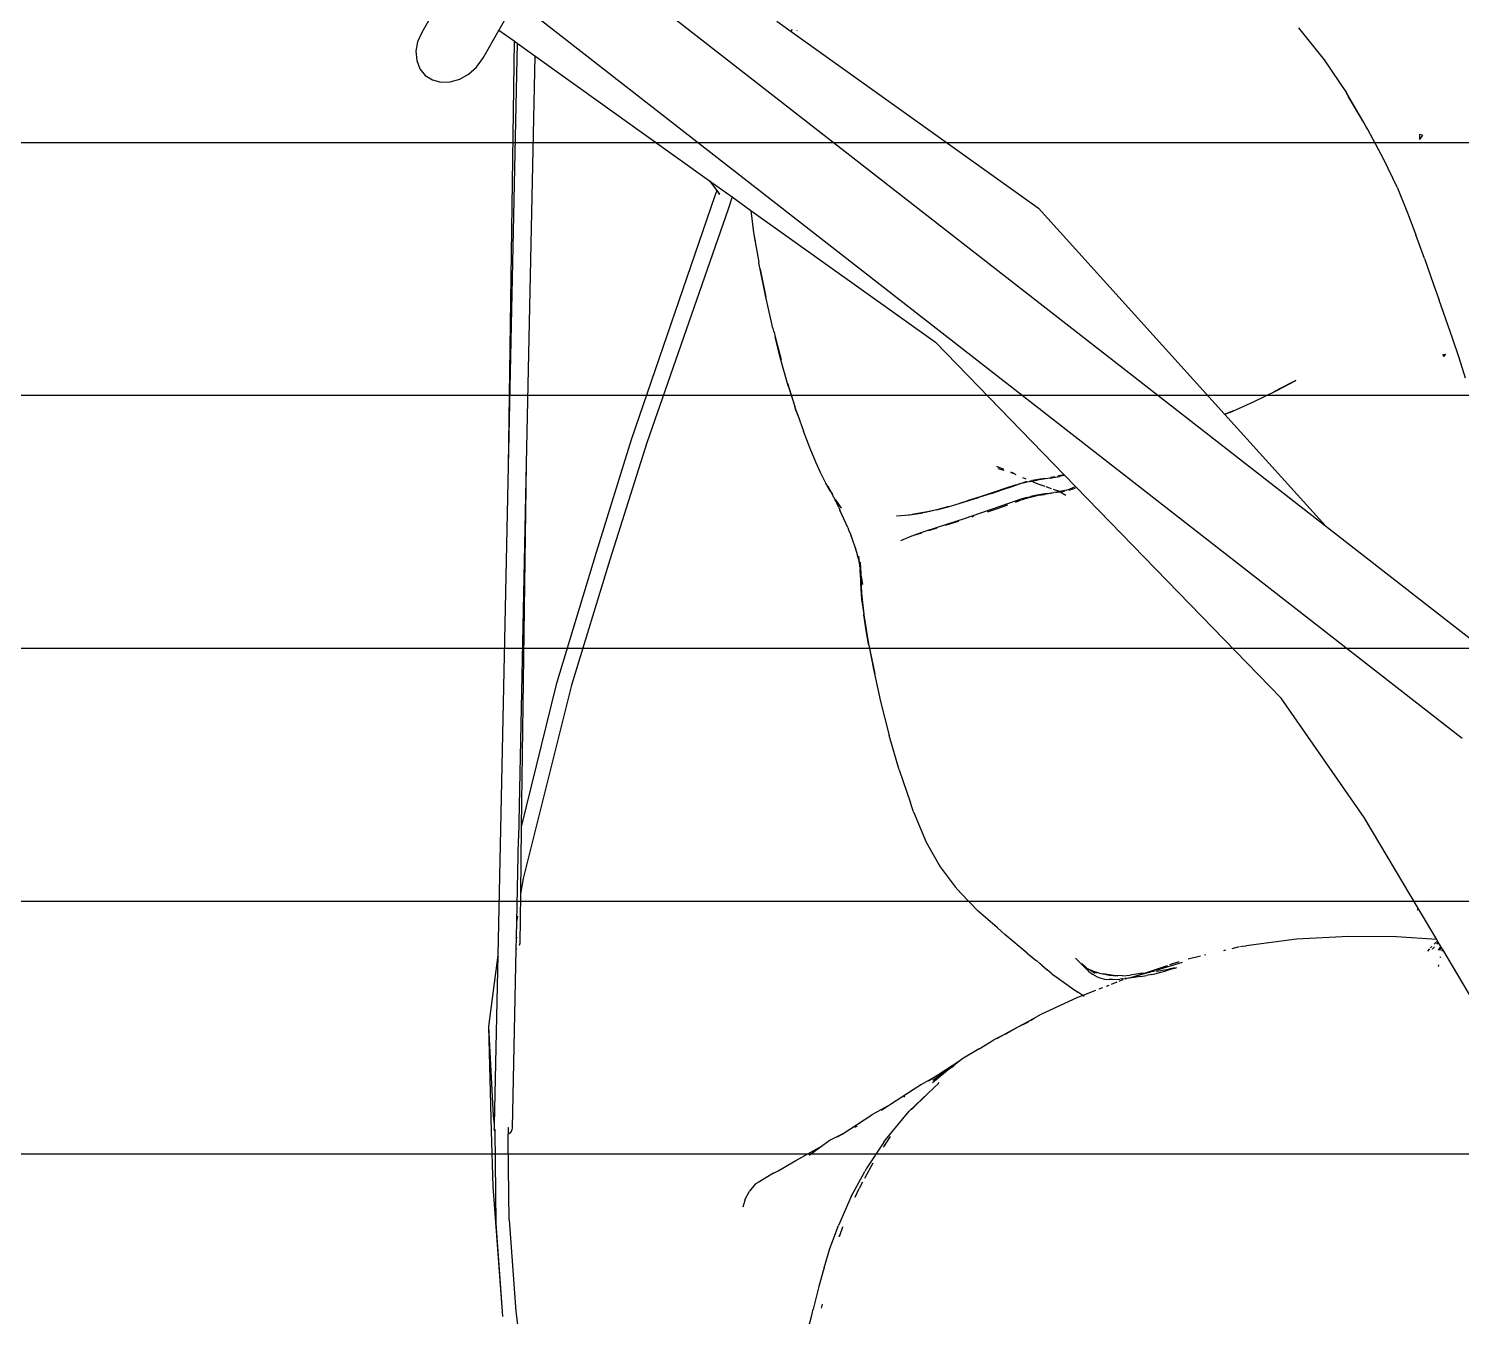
# Model space of a CAD drawing. Header units: millimetres. Extents: x -12551121 to 353735, y 112272 to 285506.
# Drawn here: x 95180 to 95711, y 175440 to 175917 of the extents above; entities that cross this region are included whole.
import ezdxf

# ---------------------------------------------------------------- set-up
doc = ezdxf.new("R2010")
doc.units = ezdxf.units.MM
doc.header["$MEASUREMENT"] = 0
doc.layers.add('+AT9-HATCH', color=8, linetype='Continuous')
doc.layers.add('+AT9_Hardscape', color=1, linetype='Continuous')

# ---------------------------------------------------------------- blocks, each defined once
blk = doc.blocks.new('hammock')
at = {"layer": '+AT9_Hardscape', "color": 1}
for p, q in [((-1278.44, -1069.88), (-993.91, -1291.83)), ((-1320.24, -1093.7), (-1328.9, -1108.81)), ((-1293.97, -1096.98), (-1300.28, -1107.99)), ((-1293.97, -1096.98), (-943.29, -1370.52)), ((-1328.9, -1108.81), (-1330.4, -1112.28)), ((-1300.28, -1107.99), (-1306.34, -1118.57)), ((-1300.28, -1107.99), (-1294.65, -1112.01)), ((-1197.32, -1104.63), (-1191.97, -1108.46)), ((-1191.72, -1107.79), (-1191.97, -1108.46)), ((-1191.97, -1108.46), (-1100.31, -1174.03)), ((-1189.76, -1108.18), (-1189.84, -1108.3)), ((-1003.93, -1107.08), (-994.37, -1118.96)), ((-1330.4, -1112.28), (-1331.04, -1115.84)), ((-1294.65, -1112.01), (-1296.82, -1269.65)), ((-1293.48, -1112.85), (-1296.82, -1269.65)), ((-1294.65, -1112.01), (-1293.48, -1112.85)), ((-1293.48, -1112.85), (-1286.92, -1117.54)), ((-1331.04, -1115.84), (-1330.76, -1119.26)), ((-1330.76, -1119.26), (-1329.59, -1122.3)), ((-1308.61, -1121.7), (-1306.34, -1118.57)), ((-1306.34, -1118.57), (-1306.18, -1118.2)), ((-1286.92, -1117.54), (-1290.14, -1268.63)), ((-1286.92, -1117.54), (-1222.21, -1163.84)), ((-994.37, -1118.96), (-986.09, -1131.29)), ((-1329.59, -1122.3), (-1327.6, -1124.75)), ((-1327.6, -1124.75), (-1324.92, -1126.44)), ((-1314.81, -1126.16), (-1311.5, -1124.29)), ((-1311.5, -1124.29), (-1308.61, -1121.7)), ((-1324.92, -1126.44), (-1321.76, -1127.27)), ((-1321.76, -1127.27), (-1318.31, -1127.17)), ((-1318.31, -1127.17), (-1314.81, -1126.16)), ((-979.75, -1142.29), (-986.09, -1131.29)), ((-979.75, -1142.29), (-985.44, -1132.67)), ((-978.99, -1143.6), (-979.75, -1142.29)), ((-978.27, -1144.78), (-978.99, -1143.6)), ((-972.31, -1155.95), (-978.27, -1144.78)), ((-959.12, -1146.72), (-959.08, -1148.48)), ((-957.94, -1146.94), (-959.12, -1146.72)), ((-957.94, -1146.94), (-959.08, -1148.48)), ((-967.42, -1166.24), (-972.31, -1155.95)), ((-1222.21, -1163.84), (-1219.55, -1167.48)), ((-1222.21, -1163.84), (-1213.83, -1169.83)), ((-1219.55, -1167.48), (-1220.21, -1169.47)), ((-1219.5, -1167.34), (-1219.55, -1167.48)), ((-1219.55, -1167.48), (-1218.57, -1168.81)), ((-967.42, -1166.24), (-963.49, -1175.75)), ((-1220.21, -1169.47), (-1251.22, -1259.87)), ((-1218.57, -1168.81), (-1218.86, -1168.29)), ((-1218.49, -1168.89), (-1218.57, -1168.81)), ((-1213.83, -1169.83), (-1215.37, -1174.42)), ((-1213.83, -1169.83), (-1206.87, -1174.82)), ((-1215.37, -1174.42), (-1245.45, -1260.98)), ((-1206.87, -1174.82), (-1205.87, -1183)), ((-1206.87, -1174.82), (-1138.52, -1223.72)), ((-1031.32, -1250.41), (-1100.31, -1174.03)), ((-963.49, -1175.75), (-960.44, -1183.94)), ((-1205.28, -1186.01), (-1205.91, -1182.15)), ((-1205.87, -1183), (-1203.98, -1193.97)), ((-957.25, -1192.63), (-960.44, -1183.94)), ((-1205.28, -1186.01), (-1205.27, -1186.09)), ((-1203.95, -1194.17), (-1203.98, -1193.97)), ((-1203.94, -1194.24), (-1203.95, -1194.17)), ((-1203.83, -1194.89), (-1203.94, -1194.24)), ((-957.25, -1192.63), (-953.99, -1201.98)), ((-1203.83, -1194.89), (-1203.8, -1194.93)), ((-1203.46, -1196.64), (-1203.8, -1194.93)), ((-1201.52, -1206.4), (-1203.46, -1196.64)), ((-1203.46, -1196.64), (-1201.3, -1207)), ((-953.99, -1201.98), (-951.82, -1208.12)), ((-1198.73, -1218.51), (-1201.52, -1206.4)), ((-946.92, -1222.15), (-951.82, -1208.12)), ((-1198.73, -1218.51), (-1198.65, -1218.64)), ((-1198.43, -1219.54), (-1198.65, -1218.64)), ((-1198.3, -1220), (-1198.43, -1219.54)), ((-1198.3, -1220), (-1197.89, -1221.73)), ((-1195.99, -1229.42), (-1197.89, -1221.73)), ((-1197.89, -1221.73), (-1195.7, -1230.16)), ((-1138.52, -1223.72), (-1090.81, -1272.84)), ((-944.45, -1229.43), (-946.92, -1222.15)), ((-1193.06, -1239.93), (-1195.99, -1229.42)), ((-950.41, -1228.25), (-949.45, -1228.17)), ((-950.41, -1228.25), (-950.16, -1229.03)), ((-949.45, -1228.17), (-950.16, -1229.03)), ((-942.02, -1237.01), (-944.45, -1229.43)), ((-1193.27, -1238.93), (-1190.64, -1247.52)), ((-1193.06, -1239.93), (-1190.64, -1247.52)), ((-1020.59, -1245.78), (-1012.27, -1241.76)), ((-1012.97, -1242), (-1011.47, -1241.29)), ((-1012.27, -1241.76), (-1004.97, -1237.89)), ((-1004.97, -1237.89), (-1011.47, -1241.29)), ((-1190.18, -1249.02), (-1190.64, -1247.52)), ((-1189.52, -1250.76), (-1190.64, -1247.52)), ((-1029.45, -1249.77), (-1020.59, -1245.78)), ((-1190.18, -1249.02), (-1189.52, -1250.76)), ((-1189.52, -1250.76), (-1189.51, -1250.78)), ((-1189.51, -1250.78), (-1187.45, -1256.72)), ((-1031.32, -1250.41), (-1028.54, -1249.21)), ((-1031.22, -1250.52), (-1031.32, -1250.41)), ((-1029.45, -1249.77), (-1031.22, -1250.52)), ((-993.91, -1291.83), (-1031.22, -1250.52)), ((-1028.54, -1249.21), (-1027.99, -1248.96)), ((-1184.96, -1263.08), (-1187.45, -1256.72)), ((-1251.22, -1259.87), (-1264.23, -1301.72)), ((-1245.45, -1260.98), (-1259.13, -1304.4)), ((-1182.79, -1268.11), (-1184.96, -1263.08)), ((-1290.14, -1268.63), (-1293.06, -1407.7)), ((-1290.14, -1268.63), (-1291.99, -1403.32)), ((-1181.05, -1271.95), (-1182.79, -1268.11)), ((-1296.82, -1269.65), (-1300.67, -1450.99)), ((-1179.15, -1275.92), (-1181.05, -1271.95)), ((-1115.79, -1269.73), (-1113.35, -1270.7)), ((-1113.21, -1270.85), (-1115.79, -1269.73)), ((-1115.35, -1270.46), (-1113.14, -1271.15)), ((-1110.69, -1271.76), (-1109.41, -1272.26)), ((-1110.51, -1271.97), (-1109.41, -1272.26)), ((-1108.56, -1272.86), (-1110.43, -1272.05)), ((-1109.41, -1272.26), (-1109.3, -1272.34)), ((-1104.82, -1274.48), (-1106.08, -1273.93)), ((-1096.08, -1274.11), (-1100.85, -1274.86)), ((-1100.05, -1274.43), (-1099.74, -1274.38)), ((-1099.74, -1274.38), (-1097.71, -1274.06)), ((-1096.08, -1274.11), (-1094.02, -1273.77)), ((-1095.82, -1273.76), (-1094.97, -1273.63)), ((-1094.97, -1273.63), (-1094.21, -1273.5)), ((-1094.02, -1273.77), (-1092.55, -1273.49)), ((-1093.13, -1273.32), (-1092.91, -1273.29)), ((-1091.45, -1273.01), (-1092.91, -1273.29)), ((-1091.32, -1273.17), (-1092.55, -1273.49)), ((-1090.81, -1272.84), (-1091.45, -1273.01)), ((-1091.32, -1273.17), (-1090.7, -1272.96)), ((-1090.81, -1272.84), (-1090.7, -1272.96)), ((-1090.7, -1272.96), (-1086.46, -1277.32)), ((-1177.64, -1278.73), (-1179.15, -1275.92)), ((-1177.41, -1278.96), (-1179.15, -1275.92)), ((-1176.91, -1279.65), (-1178.21, -1277.21)), ((-1177.64, -1278.73), (-1177.18, -1279.4)), ((-1177.18, -1279.4), (-1177.41, -1278.96)), ((-1177.18, -1279.4), (-1176.76, -1280.13)), ((-1176.57, -1280.43), (-1176.91, -1279.65)), ((-1176.37, -1280.75), (-1176.82, -1279.6)), ((-1116.71, -1279.28), (-1121.55, -1280.87)), ((-1117.77, -1279.73), (-1113.51, -1278.31)), ((-1112.43, -1277.85), (-1116.71, -1279.28)), ((-1113.51, -1278.31), (-1110.07, -1277.15)), ((-1108.98, -1276.68), (-1112.43, -1277.85)), ((-1110.07, -1277.15), (-1107.7, -1276.37)), ((-1108.98, -1276.68), (-1106.6, -1275.9)), ((-1106, -1275.86), (-1107.7, -1276.37)), ((-1106.6, -1275.9), (-1104.89, -1275.38)), ((-1106, -1275.86), (-1104.56, -1275.51)), ((-1104.89, -1275.38), (-1104.6, -1275.31)), ((-1104.56, -1275.51), (-1103.08, -1275.23)), ((-1103.08, -1275.23), (-1103.35, -1275.11)), ((-1103.08, -1275.23), (-1102.98, -1275.21)), ((-1102.19, -1275.62), (-1103.08, -1275.23)), ((-1102.98, -1275.21), (-1100.85, -1274.86)), ((-1102.78, -1274.9), (-1102.62, -1274.87)), ((-1102.44, -1274.84), (-1101.87, -1274.73)), ((-1102.19, -1275.62), (-1100.18, -1276.31)), ((-1101.87, -1274.73), (-1100.28, -1274.47)), ((-1100.13, -1276.33), (-1097.91, -1277.1)), ((-1095.17, -1279.64), (-1098.1, -1280.1)), ((-1097.63, -1277.2), (-1095.56, -1277.91)), ((-1097.04, -1279.81), (-1094.67, -1279.44)), ((-1094.91, -1278.14), (-1092.57, -1278.95)), ((-1092.63, -1279.11), (-1094.67, -1279.44)), ((-1093.85, -1279.43), (-1093.35, -1279.35)), ((-1093.35, -1279.35), (-1092.23, -1279.17)), ((-1092.39, -1279.07), (-1092.63, -1279.11)), ((-1092.57, -1278.95), (-1092.39, -1279.07)), ((-1091.2, -1278.85), (-1092.39, -1279.07)), ((-1092.39, -1279.07), (-1092.23, -1279.17)), ((-1092.23, -1279.17), (-1091.3, -1279.02)), ((-1092.23, -1279.17), (-1090.21, -1280.44)), ((-1091.3, -1279.02), (-1090.38, -1278.85)), ((-1090.04, -1278.56), (-1091.2, -1278.85)), ((-1090.04, -1278.56), (-1088.8, -1278.16)), ((-1088.96, -1278.53), (-1088.71, -1278.46)), ((-1087.15, -1277.57), (-1088.8, -1278.16)), ((-1088.71, -1278.46), (-1087.47, -1278.07)), ((-1087.47, -1278.07), (-1086.62, -1277.76)), ((-1086.46, -1277.32), (-1087.15, -1277.57)), ((-1086.46, -1277.32), (-1010.35, -1355.67)), ((-1176.76, -1280.13), (-1176.57, -1280.43)), ((-1176.38, -1280.84), (-1176.57, -1280.43)), ((-1176.38, -1280.84), (-1176.24, -1281)), ((-1176.24, -1281), (-1176.37, -1280.75)), ((-1176.24, -1281), (-1176.22, -1281.08)), ((-1176.22, -1281.08), (-1176.19, -1281.11)), ((-1176.19, -1281.11), (-1176.18, -1281.15)), ((-1176.18, -1281.15), (-1176.14, -1281.21)), ((-1176.1, -1281.29), (-1176.14, -1281.21)), ((-1176.03, -1281.36), (-1176.1, -1281.29)), ((-1176.02, -1281.39), (-1176.03, -1281.36)), ((-1176.01, -1281.46), (-1176.02, -1281.39)), ((-1175.98, -1281.46), (-1176.01, -1281.46)), ((-1175.94, -1281.5), (-1175.98, -1281.46)), ((-1175.85, -1281.7), (-1175.94, -1281.5)), ((-1175.81, -1281.76), (-1175.85, -1281.7)), ((-1175.79, -1281.84), (-1175.81, -1281.76)), ((-1175.75, -1281.9), (-1175.79, -1281.84)), ((-1175.66, -1282.02), (-1175.75, -1281.9)), ((-1175.66, -1282.02), (-1175.54, -1282.19)), ((-1175.62, -1282.25), (-1175.66, -1282.02)), ((-1175.35, -1282.78), (-1175.62, -1282.25)), ((-1175.54, -1282.19), (-1174.47, -1283.77)), ((-1175.26, -1282.72), (-1175.54, -1282.19)), ((-1175.08, -1283.39), (-1175.35, -1282.78)), ((-1174.33, -1284.95), (-1175.08, -1283.39)), ((-1174.47, -1283.77), (-1173.45, -1285.23)), ((-1174.33, -1284.95), (-1173.91, -1285.96)), ((-1138.03, -1285.86), (-1132.88, -1284.48)), ((-1137.04, -1285.49), (-1133.41, -1284.49)), ((-1132.88, -1284.48), (-1127.71, -1282.93)), ((-1129.5, -1283.35), (-1126.69, -1282.5)), ((-1127.71, -1282.93), (-1122.59, -1281.31)), ((-1121.55, -1280.87), (-1126.69, -1282.5)), ((-1117.77, -1279.73), (-1122.59, -1281.31)), ((-1108.95, -1282.66), (-1117.08, -1285.5)), ((-1115.55, -1285.32), (-1111.63, -1283.96)), ((-1106.45, -1281.8), (-1108.95, -1282.66)), ((-1108.84, -1282.99), (-1107.54, -1282.53)), ((-1107.54, -1282.53), (-1106.79, -1282.28)), ((-1106.5, -1282.18), (-1105.07, -1281.69)), ((-1104.66, -1281.24), (-1106.45, -1281.8)), ((-1105.07, -1281.69), (-1103.31, -1281.14)), ((-1104.66, -1281.24), (-1103.18, -1280.86)), ((-1103.31, -1281.14), (-1101.84, -1280.76)), ((-1101.58, -1280.55), (-1103.18, -1280.86)), ((-1101.84, -1280.76), (-1100.25, -1280.46)), ((-1099.43, -1280.19), (-1101.58, -1280.55)), ((-1100.25, -1280.46), (-1098.1, -1280.1)), ((-1097.04, -1279.81), (-1099.43, -1280.19)), ((-1171.02, -1292.36), (-1173.91, -1285.96)), ((-1152.93, -1288.01), (-1148.11, -1287.72)), ((-1148.47, -1287.67), (-1147.25, -1287.57)), ((-1148.11, -1287.72), (-1147.25, -1287.57)), ((-1147.25, -1287.57), (-1147.13, -1287.56)), ((-1142.15, -1286.68), (-1147.13, -1287.56)), ((-1147.13, -1287.56), (-1143.12, -1286.97)), ((-1138.03, -1285.86), (-1143.12, -1286.97)), ((-1142.15, -1286.68), (-1137.04, -1285.49)), ((-1127.45, -1289.01), (-1137.92, -1292.35)), ((-1131.17, -1290.47), (-1129.83, -1290.05)), ((-1122.13, -1287.23), (-1127.45, -1289.01)), ((-1124.84, -1288.45), (-1124.23, -1288.25)), ((-1117.08, -1285.5), (-1122.13, -1287.23)), ((-1119.17, -1286.56), (-1115.55, -1285.32)), ((-1171.02, -1292.36), (-1170.98, -1292.43)), ((-1170.98, -1292.43), (-1170.68, -1293.2)), ((-1170.68, -1293.2), (-1169.96, -1294.91)), ((-1169.96, -1294.91), (-1169.88, -1295.12)), ((-1169.88, -1295.12), (-1169.84, -1295.25)), ((-1169.6, -1295.81), (-1169.84, -1295.25)), ((-1169.84, -1295.25), (-1169.2, -1297.11)), ((-1147.39, -1295.62), (-1151.46, -1297.32)), ((-1146.86, -1295.45), (-1147.39, -1295.62)), ((-1146.07, -1295.13), (-1146.86, -1295.45)), ((-1142.84, -1293.98), (-1146.07, -1295.13)), ((-1146.07, -1295.13), (-1143.58, -1294.36)), ((-1137.92, -1292.35), (-1142.84, -1293.98)), ((-1140.98, -1293.51), (-1137.9, -1292.56)), ((-1134.71, -1291.57), (-1131.17, -1290.47)), ((-993.91, -1291.83), (-923.87, -1346.46)), ((-1169.2, -1297.11), (-1168.36, -1299.55)), ((-1168.33, -1299.61), (-1168.36, -1299.55)), ((-1168.33, -1299.61), (-1167.88, -1301.18)), ((-1168.25, -1299.72), (-1167.88, -1301.18)), ((-1264.23, -1301.72), (-1279.06, -1350.6)), ((-1259.13, -1304.4), (-1273.42, -1350.87)), ((-1167.88, -1301.18), (-1167.42, -1302.76)), ((-1167.35, -1303.01), (-1167.42, -1302.76)), ((-1167.35, -1303.01), (-1167.1, -1303.86)), ((-1167.1, -1303.86), (-1167.09, -1303.9)), ((-1167.09, -1303.9), (-1167.04, -1304.14)), ((-1167.05, -1303.7), (-1166.92, -1304.48)), ((-1167.04, -1304.14), (-1167, -1304.28)), ((-1167, -1304.28), (-1166.99, -1304.32)), ((-1166.99, -1304.32), (-1166.92, -1304.48)), ((-1166.92, -1304.48), (-1166.89, -1304.69)), ((-1166.52, -1306.48), (-1166.91, -1303.03)), ((-1166.89, -1304.69), (-1166.85, -1304.81)), ((-1166.85, -1304.81), (-1166.73, -1305.61)), ((-1166.74, -1305.1), (-1166.85, -1304.81)), ((-1166.73, -1305.61), (-1166.52, -1306.48)), ((-1166.36, -1305.2), (-1166.37, -1307.23)), ((-1166.36, -1305.2), (-1166.28, -1307.83)), ((-1166.5, -1306.64), (-1166.52, -1306.48)), ((-1166.47, -1306.74), (-1166.5, -1306.64)), ((-1166.49, -1306.81), (-1166.47, -1306.74)), ((-1166.49, -1306.81), (-1166.42, -1307.15)), ((-1166.37, -1307.23), (-1166.42, -1307.15)), ((-1166.37, -1307.23), (-1166.38, -1307.71)), ((-1166.28, -1308.26), (-1166.38, -1307.71)), ((-1166.06, -1308.88), (-1166.38, -1307.71)), ((-1166.38, -1308.64), (-1166.38, -1307.71)), ((-1166.38, -1308.64), (-1166.29, -1313.12)), ((-1166.19, -1310.9), (-1166.38, -1308.64)), ((-1166.28, -1307.83), (-1166.28, -1308.26)), ((-1166.28, -1308.26), (-1166.26, -1308.44)), ((-1166.26, -1308.44), (-1166.09, -1309.74)), ((-1166.26, -1308.44), (-1166.19, -1310.9)), ((-1166.14, -1311.19), (-1165.92, -1316.85)), ((-1166.06, -1308.88), (-1166.06, -1308.93)), ((-1165.99, -1310.48), (-1165.59, -1313.49)), ((-1166.29, -1313.12), (-1165.85, -1319)), ((-1165.92, -1316.85), (-1165.85, -1319)), ((-1165.92, -1316.85), (-1165.06, -1324.57)), ((-1165.85, -1319), (-1165.06, -1324.57)), ((-1165.03, -1324.75), (-1165.06, -1324.55)), ((-1165.06, -1324.57), (-1165.03, -1324.75)), ((-1165.03, -1324.75), (-1165.03, -1324.78)), ((-1165.03, -1324.78), (-1164.82, -1326.68)), ((-1164, -1331.37), (-1165.03, -1324.78)), ((-1165.03, -1324.78), (-1163.27, -1335.6)), ((-1164.82, -1326.68), (-1164, -1331.37)), ((-1164, -1331.37), (-1163.27, -1335.6)), ((-1163.58, -1334.04), (-1164, -1331.37)), ((-1163.27, -1335.6), (-1163.58, -1334.04)), ((-1163.25, -1335.7), (-1163.27, -1335.6)), ((-1163.2, -1335.97), (-1163.25, -1335.7)), ((-1163.2, -1335.97), (-1161.01, -1346.69)), ((-1163.2, -1335.97), (-1161.51, -1344.91)), ((-1161.51, -1344.91), (-1158.86, -1356.85)), ((-1279.06, -1350.6), (-1291.99, -1403.32)), ((-1273.42, -1350.87), (-1291.33, -1422.56)), ((-1158.86, -1356.85), (-1155.66, -1369.53)), ((-979.63, -1399.88), (-1010.35, -1355.67)), ((-1151.96, -1382.3), (-1155.66, -1369.53)), ((-1151.96, -1382.3), (-1147.78, -1394.5)), ((-1146.65, -1397.77), (-1147.78, -1394.5)), ((-1146.65, -1397.77), (-1141.89, -1409.09)), ((-959.46, -1433.79), (-979.63, -1399.88)), ((-1291.99, -1403.32), (-1292.32, -1428.23)), ((-1293.1, -1407.86), (-1293.75, -1438.62)), ((-1293.06, -1407.7), (-1293.1, -1407.86)), ((-1141.89, -1409.09), (-1136.75, -1418.18)), ((-1291.33, -1422.56), (-1292.32, -1428.23)), ((-1136.75, -1418.18), (-1131.13, -1425.65)), ((-1292.33, -1428.33), (-1292.58, -1446.58)), ((-1292.32, -1428.23), (-1292.33, -1428.33)), ((-1131.13, -1425.65), (-1129.13, -1428.01)), ((-1129.13, -1428.01), (-1122.64, -1434.64)), ((-1293.75, -1438.62), (-1293.87, -1444.19)), ((-1293.45, -1436.47), (-1293.75, -1438.62)), ((-1115.47, -1440.86), (-1122.64, -1434.64)), ((-1115.47, -1440.86), (-1120.19, -1436.66)), ((-959.46, -1433.79), (-959.94, -1434.25)), ((-952.72, -1445.14), (-959.46, -1433.79)), ((-1293.87, -1444.19), (-1293.97, -1448.89)), ((-1293.87, -1444.19), (-1293.56, -1444.41)), ((-1115.42, -1440.91), (-1115.47, -1440.86)), ((-1115.42, -1440.91), (-1112.72, -1443.31)), ((-1104.47, -1450.16), (-1112.72, -1443.31)), ((-985.31, -1444.05), (-1004.73, -1445.01)), ((-967.57, -1444.18), (-985.31, -1444.05)), ((-952.72, -1445.14), (-967.57, -1444.18)), ((-1293.97, -1448.89), (-1295.38, -1515)), ((-1293.62, -1448.66), (-1293.97, -1448.89)), ((-1292.72, -1447.35), (-1292.75, -1447.42)), ((-1292.58, -1446.58), (-1292.72, -1447.35)), ((-1031.64, -1449.18), (-1030.81, -1448.98)), ((-1028.56, -1448.45), (-1025.79, -1447.8)), ((-1025.39, -1447.73), (-1024.77, -1447.68)), ((-1024.77, -1447.68), (-1023.33, -1447.48)), ((-1004.73, -1445.01), (-1023.33, -1447.48)), ((-955.38, -1448.63), (-956.16, -1449.42)), ((-954.49, -1447.72), (-955.03, -1448.27)), ((-954.23, -1448.61), (-954.46, -1448.86)), ((-953.53, -1447.83), (-954.13, -1448.49)), ((-952.71, -1445.91), (-953.62, -1446.84)), ((-952.71, -1445.91), (-952.82, -1446.11)), ((-952.16, -1446.08), (-952.8, -1446.92)), ((-952.16, -1446.08), (-952.72, -1445.14)), ((-952.66, -1445.92), (-952.71, -1445.91)), ((-950.55, -1448.78), (-952.16, -1446.08)), ((-952.01, -1449.05), (-951.38, -1448.1)), ((-951.95, -1449.07), (-951.55, -1448.48)), ((-951.04, -1448.11), (-951.69, -1449.14)), ((-951.38, -1448.1), (-951.37, -1448.08)), ((-950.74, -1449.4), (-950.55, -1448.78)), ((-950.5, -1448.86), (-950.68, -1449.42)), ((-950.63, -1449.43), (-950.49, -1448.89)), ((-950.5, -1448.86), (-950.55, -1448.78)), ((-950.49, -1448.89), (-950.5, -1448.86)), ((-933.72, -1477.09), (-950.49, -1448.89)), ((-1300.67, -1450.99), (-1304.2, -1477.38)), ((-1300.67, -1450.99), (-1302.01, -1513.9)), ((-1104.47, -1450.16), (-1101.62, -1452.59)), ((-1101.62, -1452.59), (-1101.09, -1452.97)), ((-1099.67, -1454.19), (-1101.09, -1452.97)), ((-1099.07, -1454.71), (-1099.67, -1454.19)), ((-1099.07, -1454.71), (-1097.06, -1456.43)), ((-1083.54, -1455.21), (-1086.54, -1452.02)), ((-1082.56, -1455.62), (-1084.25, -1454.09)), ((-1060.7, -1457.53), (-1052.55, -1454.78)), ((-1056.68, -1456.49), (-1046.95, -1453.59)), ((-1051.59, -1454.46), (-1048.18, -1453.31)), ((-1044.83, -1452.29), (-1040.23, -1451.21)), ((-1038.64, -1450.83), (-1038.3, -1450.75)), ((-951.99, -1454.5), (-952.19, -1455.2)), ((-951.4, -1451.63), (-951.44, -1451.74)), ((-951.26, -1451.8), (-951.19, -1451.53)), ((-1095.36, -1457.83), (-1097.06, -1456.43)), ((-1095.36, -1457.83), (-1093.72, -1459.01)), ((-1093.72, -1459.01), (-1087.74, -1463.36)), ((-1081.6, -1457.04), (-1083.54, -1455.21)), ((-1082.5, -1455.66), (-1082.56, -1455.62)), ((-1082.5, -1455.66), (-1082.38, -1455.72)), ((-1082.38, -1455.72), (-1080.02, -1456.84)), ((-1082.38, -1455.72), (-1081.22, -1456.44)), ((-1081.86, -1456.22), (-1081.22, -1456.44)), ((-1081.6, -1457.04), (-1080.3, -1458.04)), ((-1081.22, -1456.44), (-1081.18, -1456.45)), ((-1081.18, -1456.45), (-1081.04, -1456.54)), ((-1081.04, -1456.54), (-1081, -1456.56)), ((-1080.09, -1456.92), (-1081, -1456.56)), ((-1081, -1456.56), (-1080.02, -1456.84)), ((-1081, -1456.56), (-1080.68, -1456.75)), ((-1080.68, -1456.75), (-1080.96, -1456.68)), ((-1080.09, -1456.92), (-1080.68, -1456.75)), ((-1080.68, -1456.75), (-1079.26, -1457.61)), ((-1080.3, -1458.04), (-1078.62, -1458.94)), ((-1079.98, -1456.96), (-1080.09, -1456.92)), ((-1080.02, -1456.84), (-1079.53, -1457.08)), ((-1080.02, -1456.84), (-1078.93, -1457.22)), ((-1079.53, -1457.08), (-1079.98, -1456.96)), ((-1078.71, -1457.47), (-1079.98, -1456.96)), ((-1079.43, -1457.12), (-1079.53, -1457.08)), ((-1078.93, -1457.22), (-1079.43, -1457.12)), ((-1079.43, -1457.12), (-1078.71, -1457.47)), ((-1078.93, -1457.22), (-1078.88, -1457.29)), ((-1078.77, -1457.32), (-1078.63, -1457.32)), ((-1078.63, -1457.32), (-1077.72, -1457.63)), ((-1078.62, -1458.94), (-1077.57, -1459.38)), ((-1077.72, -1457.63), (-1077.18, -1457.74)), ((-1077.57, -1459.38), (-1075.81, -1459.86)), ((-1077.18, -1457.74), (-1076.48, -1457.93)), ((-1077.18, -1457.74), (-1075.57, -1458.06)), ((-1075.57, -1458.06), (-1076.48, -1457.93)), ((-1075.81, -1459.86), (-1074.08, -1459.96)), ((-1072.52, -1458.49), (-1075.57, -1458.06)), ((-1075.57, -1458.06), (-1074.05, -1458.37)), ((-1072.85, -1459.92), (-1074.08, -1459.96)), ((-1074.05, -1458.37), (-1072.52, -1458.49)), ((-1072.85, -1459.92), (-1070.11, -1459.83)), ((-1069.11, -1458.56), (-1072.52, -1458.49)), ((-1072.52, -1458.49), (-1070.88, -1458.63)), ((-1069.17, -1459.77), (-1070.11, -1459.83)), ((-1069.03, -1460.15), (-1069.43, -1460.27)), ((-1069.17, -1459.77), (-1068.16, -1459.67)), ((-1069.11, -1458.56), (-1066.29, -1458.34)), ((-1066.94, -1459.53), (-1068.16, -1459.67)), ((-1067.68, -1459.75), (-1068.12, -1459.88)), ((-1066.89, -1459.53), (-1066.94, -1459.53)), ((-1066.83, -1459.5), (-1066.89, -1459.53)), ((-1066.8, -1459.49), (-1066.83, -1459.5)), ((-1066.77, -1459.49), (-1066.8, -1459.49)), ((-1064.92, -1458.95), (-1066.77, -1459.49)), ((-1064.81, -1459.2), (-1066.77, -1459.49)), ((-1064.11, -1458.01), (-1066.29, -1458.34)), ((-1064.92, -1458.95), (-1064.46, -1458.79)), ((-1062.51, -1458.84), (-1064.81, -1459.2)), ((-1064.46, -1458.79), (-1059.74, -1457.39)), ((-1064.46, -1458.79), (-1060.7, -1457.53)), ((-1062.58, -1457.8), (-1064.11, -1458.01)), ((-1061.41, -1457.63), (-1062.58, -1457.8)), ((-1062.51, -1458.84), (-1060.25, -1458.47)), ((-1061.41, -1457.63), (-1060.7, -1457.53)), ((-1060.7, -1457.53), (-1059.74, -1457.39)), ((-1058.34, -1458.11), (-1060.25, -1458.47)), ((-1059.74, -1457.39), (-1059.7, -1457.38)), ((-1059.7, -1457.38), (-1059.63, -1457.36)), ((-1059.7, -1457.38), (-1059.67, -1457.37)), ((-1059.67, -1457.37), (-1059.63, -1457.36)), ((-1059.63, -1457.36), (-1057.15, -1456.62)), ((-1059.63, -1457.36), (-1058.98, -1457.28)), ((-1057.81, -1457.07), (-1058.98, -1457.28)), ((-1058.34, -1458.11), (-1056.63, -1457.73)), ((-1057.39, -1457), (-1057.81, -1457.07)), ((-1056.37, -1456.83), (-1056.77, -1456.9)), ((-1056.68, -1456.49), (-1056.71, -1456.49)), ((-1056.63, -1457.73), (-1055.4, -1457.44)), ((-1056.37, -1456.83), (-1054.33, -1456.5)), ((-1055.4, -1457.44), (-1053.48, -1456.83)), ((-1054.33, -1456.5), (-1052.16, -1456.14)), ((-1053.48, -1456.83), (-1051.34, -1456.14)), ((-1052.1, -1456.14), (-1052, -1456.12)), ((-1051.53, -1456.04), (-1052, -1456.12)), ((-1050.26, -1455.8), (-1051.53, -1456.04)), ((-1051.34, -1456.14), (-1049.89, -1455.76)), ((-1049.89, -1455.76), (-1050.26, -1455.8)), ((-1049.71, -1455.72), (-1049.89, -1455.76)), ((-1049.71, -1455.72), (-1048.98, -1455.52)), ((-1087.74, -1463.36), (-1085.78, -1464.73)), ((-1083.87, -1465.91), (-1085.78, -1464.73)), ((-1079.15, -1464.07), (-1083.87, -1465.91)), ((-1076.64, -1463.09), (-1077.99, -1463.61)), ((-1074.25, -1462.15), (-1075.19, -1462.52)), ((-1071.25, -1460.98), (-1073.41, -1461.83)), ((-1069.43, -1460.27), (-1070.47, -1460.68)), ((-1085.81, -1466.67), (-1099.38, -1472.9)), ((-1083.87, -1465.91), (-1085.81, -1466.67)), ((-1083.34, -1466.24), (-1083.87, -1465.91)), ((-1104.45, -1475.74), (-1112.83, -1480.28)), ((-1102.4, -1474.66), (-1107.91, -1477.71)), ((-1104.45, -1475.74), (-1107.91, -1477.71)), ((-1104.17, -1475.76), (-1107.91, -1477.71)), ((-1099.38, -1472.9), (-1104.45, -1475.74)), ((-1102.4, -1474.66), (-1104.45, -1475.74)), ((-1104.09, -1475.71), (-1104.17, -1475.76)), ((-1102.25, -1474.74), (-1103.07, -1475.17)), ((-1101.52, -1474.15), (-1102.4, -1474.66)), ((-1304.2, -1477.38), (-1302.47, -1510.49)), ((-1304.2, -1477.38), (-1303.18, -1516.27)), ((-1112.93, -1480.34), (-1116.81, -1482.36)), ((-1112.93, -1480.34), (-1115.91, -1481.96)), ((-1112.83, -1480.28), (-1112.93, -1480.34)), ((-1109.96, -1478.82), (-1112.83, -1480.28)), ((-1109.96, -1478.82), (-1112.63, -1480.31)), ((-1109.18, -1478.41), (-1109.96, -1478.82)), ((-1108.82, -1478.18), (-1109.18, -1478.41)), ((-1107.91, -1477.71), (-1108.82, -1478.18)), ((-1122.35, -1485.63), (-1128.66, -1489.48)), ((-1122.35, -1485.63), (-1116.81, -1482.36)), ((-1129.43, -1490.08), (-1137.6, -1495.43)), ((-1129.95, -1490.5), (-1133.56, -1493.1)), ((-1132.21, -1492.32), (-1130.88, -1491.25)), ((-1131.74, -1492.05), (-1131.84, -1492.14)), ((-1130.74, -1491.13), (-1130.88, -1491.25)), ((-1130.74, -1491.13), (-1130.63, -1491.06)), ((-1129.95, -1490.5), (-1130.63, -1491.06)), ((-1129.43, -1490.08), (-1129.95, -1490.5)), ((-1128.66, -1489.48), (-1129.43, -1490.08)), ((-1137.6, -1495.43), (-1143.66, -1498.92)), ((-1137.6, -1495.43), (-1141.05, -1497.68)), ((-1132.49, -1492.54), (-1139.6, -1498.24)), ((-1134.21, -1493.57), (-1139.51, -1497.38)), ((-1134.21, -1493.57), (-1132.49, -1492.54)), ((-1133.56, -1493.1), (-1134.21, -1493.57)), ((-1132.49, -1492.54), (-1133.56, -1493.1)), ((-1132.49, -1492.54), (-1132.43, -1492.5)), ((-1132.43, -1492.5), (-1132.27, -1492.36)), ((-1132.27, -1492.36), (-1132.21, -1492.32)), ((-1132.21, -1492.32), (-1131.84, -1492.14)), ((-1146.78, -1500.89), (-1155.11, -1506.31)), ((-1148.21, -1508.83), (-1141.2, -1502.15)), ((-1147.55, -1508.27), (-1141.2, -1502.15)), ((-1141.2, -1502.15), (-1146.83, -1507.69)), ((-1143.66, -1498.92), (-1146.78, -1500.89)), ((-1141.2, -1502.15), (-1139.41, -1500.46)), ((-1139.41, -1500.46), (-1138.88, -1499.94)), ((-1138.88, -1499.94), (-1137.49, -1498.62)), ((-1137.49, -1498.62), (-1137.08, -1498.18)), ((-1155.11, -1506.31), (-1162.06, -1510.17)), ((-1155.11, -1506.31), (-1158.5, -1508.5)), ((-1150.26, -1503.62), (-1150.19, -1503.57)), ((-1149.84, -1503.38), (-1150.19, -1503.57)), ((-1146.83, -1507.69), (-1147.02, -1507.9)), ((-1302.47, -1510.49), (-1302.01, -1513.9)), ((-1173.09, -1517.29), (-1164.92, -1512.01)), ((-1164.92, -1512.01), (-1162.06, -1510.17)), ((-1157.02, -1519.46), (-1148.21, -1508.83)), ((-1303.18, -1516.27), (-1302.6, -1536.77)), ((-1302.01, -1513.9), (-1302.04, -1515.22)), ((-1301.9, -1515.91), (-1302.04, -1515.22)), ((-1301.8, -1516.08), (-1301.9, -1515.91)), ((-1301.8, -1515.53), (-1301.8, -1515.58)), ((-1301.78, -1515.67), (-1301.8, -1515.58)), ((-1301.78, -1515.67), (-1301.8, -1515.74)), ((-1301.76, -1515.75), (-1301.8, -1516.08)), ((-1301.8, -1516.08), (-1301.77, -1516.14)), ((-1301.78, -1515.67), (-1301.76, -1515.75)), ((-1301.75, -1516.17), (-1301.77, -1516.14)), ((-1301.76, -1515.75), (-1301.52, -1515.71)), ((-1301.75, -1516.17), (-1301.39, -1550.49)), ((-1296.97, -1514.89), (-1296.91, -1514.88)), ((-1296.91, -1514.88), (-1296.88, -1517.32)), ((-1296.28, -1516.92), (-1296.88, -1517.32)), ((-1296.87, -1517.75), (-1296.88, -1517.32)), ((-1296.83, -1520.11), (-1296.87, -1517.75)), ((-1295.77, -1516.35), (-1296.28, -1516.92)), ((-1295.46, -1515.69), (-1295.77, -1516.35)), ((-1295.38, -1515), (-1295.46, -1515.69)), ((-1173.09, -1517.29), (-1177.47, -1519.55)), ((-1174.75, -1518.36), (-1173.09, -1517.29)), ((-1168.37, -1514.87), (-1168.27, -1514.78)), ((-1167.59, -1514.44), (-1168.27, -1514.78)), ((-1167.55, -1514.41), (-1167.59, -1514.44)), ((-1155.23, -1518.21), (-1157.81, -1522)), ((-1296.51, -1549.14), (-1296.83, -1520.11)), ((-1188.05, -1525.85), (-1180.27, -1521.56)), ((-1180.27, -1521.56), (-1185.36, -1525.21)), ((-1177.47, -1519.55), (-1180.27, -1521.56)), ((-1157.61, -1520.33), (-1164.12, -1530.13)), ((-1155.83, -1518.95), (-1157.81, -1522)), ((-1157.81, -1522), (-1157.81, -1522.09)), ((-1157.61, -1520.33), (-1157.02, -1519.46)), ((-1155.83, -1518.95), (-1155.78, -1518.89)), ((-1196.73, -1530.89), (-1190.3, -1527.12)), ((-1190.3, -1527.12), (-1188.05, -1525.85)), ((-1161.65, -1528.09), (-1164.77, -1533.81)), ((-1198.55, -1531.77), (-1204.23, -1535.22)), ((-1198.55, -1531.77), (-1196.73, -1530.89)), ((-1169.71, -1540.47), (-1164.69, -1531.11)), ((-1164.12, -1530.13), (-1164.69, -1531.11)), ((-1302.6, -1536.77), (-1298.96, -1584.84)), ((-1209, -1541.48), (-1207.45, -1538.4)), ((-1205.3, -1535.9), (-1207.45, -1538.4)), ((-1204.23, -1535.22), (-1205.3, -1535.9)), ((-1168.24, -1540.69), (-1166.76, -1537.46)), ((-1165.5, -1535.15), (-1166.76, -1537.46)), ((-1209, -1541.48), (-1209.91, -1544.36)), ((-1170.23, -1541.54), (-1173.98, -1550.08)), ((-1169.71, -1540.47), (-1170.23, -1541.54)), ((-1301.39, -1550.49), (-1298.96, -1584.84)), ((-1296.51, -1549.14), (-1294.05, -1583.08)), ((-1173.98, -1550.08), (-1174.46, -1551.19)), ((-1177.58, -1559.66), (-1174.46, -1551.19)), ((-1174.21, -1555.23), (-1173.96, -1554.59)), ((-1173.96, -1554.59), (-1174.18, -1555.34)), ((-1172.92, -1551.77), (-1173.96, -1554.59)), ((-1172.9, -1551.73), (-1172.92, -1551.77)), ((-1179.79, -1566.89), (-1177.58, -1559.66)), ((-1180.1, -1568.01), (-1181.7, -1573.78)), ((-1179.79, -1566.89), (-1180.1, -1568.01)), ((-1181.7, -1573.78), (-1182.78, -1578.2)), ((-1184.35, -1584.48), (-1183.78, -1582.24)), ((-1182.78, -1578.2), (-1183.78, -1582.24)), ((-1180.72, -1581.88), (-1180.33, -1580.31)), ((-1298.96, -1584.84), (-1298.95, -1584.91)), ((-1294.05, -1583.08), (-1289.52, -1616.35)), ((-1185.5, -1589.13), (-1184.35, -1584.48))]:
    blk.add_line(p, q, dxfattribs=at)

msp = doc.modelspace()

# ---------------------------------------------------------------- hatches: boundary and pattern name
at = {"layer": '+AT9-HATCH'}
h = msp.add_hatch(dxfattribs=at)
h.set_pattern_fill('LINE', color=8, scale=750)
h.paths.add_polyline_path([(98342.22, 176851.47), (98342.22, 179526.48), (97292.22, 179526.48, 0.414214), (96392.22, 178626.48), (96392.22, 177751.48, -0.414214), (95292.22, 176651.48), (94892.22, 176651.48), (94892.22, 174751.48), (96392.22, 174751.48, 0.414214), (97292.22, 175651.48), (97292.22, 176001.46), (97292.22, 176451.47, -0.414214), (97692.22, 176851.47), (98342.22, 176851.47)], is_closed=False)
h.paths.add_polyline_path([(98392.22, 179526.48), (98392.22, 176851.47), (98692.22, 176851.47), (98692.22, 179526.48)])
h.paths.add_polyline_path([(98742.22, 179526.48), (98742.22, 176851.47), (99042.22, 176851.47), (99042.22, 179526.48)])
h.paths.add_polyline_path([(99367.22, 179526.48), (99367.22, 176851.47), (99667.22, 176851.47), (99667.22, 179526.48)])
h.paths.add_polyline_path([(99717.22, 179526.48), (99717.22, 176851.47), (100017.22, 176851.47), (100017.22, 179526.48)])
h.paths.add_polyline_path([(100067.22, 179526.48), (100067.22, 176851.47), (100367.22, 176851.47), (100367.22, 179526.48)])
h.paths.add_polyline_path([(100417.22, 179526.48), (100417.22, 176851.47), (100717.22, 176851.47), (100717.22, 179526.48)])
h.paths.add_polyline_path([(101067.22, 176716.04), (101067.22, 179526.48), (100767.22, 179526.48), (100767.22, 176851.46), (100767.22, 176851.46, -0.21525)])
h.paths.add_polyline_path([(101117.22, 179526.48), (101117.22, 173451.49), (101417.22, 173451.49), (101417.22, 179503.97, 0.056082), (101217.22, 179526.48), (101117.22, 179526.48)], is_closed=False)
h.paths.add_polyline_path([(101467.22, 179491.06), (101467.22, 173451.49), (101767.22, 173451.49), (101767.22, 179338.87, 0.094274)])
h.paths.add_polyline_path([(102117.22, 178626.63, 0.213378), (101817.22, 179297.3), (101817.22, 173451.49), (102117.22, 173451.49), (102117.22, 178626.48)], is_closed=False)
h.paths.add_polyline_path([(101817.22, 173101.46), (101817.22, 170101.46), (102117.22, 170101.46), (102117.22, 173101.46)])
h.paths.add_polyline_path([(101467.22, 173101.46), (101467.22, 170101.46), (101767.22, 170101.46), (101767.22, 173101.46)])
h.paths.add_polyline_path([(101117.22, 173101.46), (101117.22, 170101.46), (101417.22, 170101.46), (101417.22, 173101.46)])
h.paths.add_polyline_path([(101117.22, 169801.46), (101117.22, 166601.46), (101417.22, 166601.46), (101417.22, 169801.46)])
h.paths.add_polyline_path([(101467.22, 169801.46), (101467.22, 166601.46), (101767.22, 166601.46), (101767.22, 169801.46)])
h.paths.add_polyline_path([(101817.22, 169801.46), (101817.22, 166601.46), (102117.22, 166601.46), (102117.22, 169801.46)])
h.paths.add_polyline_path([(102517.22, 169801.46), (102817.22, 169801.46), (102817.22, 166601.46), (102517.22, 166601.46)])
h.paths.add_polyline_path([(102167.22, 169801.46), (102467.22, 169801.46), (102467.22, 166601.46), (102167.22, 166601.46)])
h.paths.add_polyline_path([(102867.22, 169801.46), (103167.22, 169801.46), (103167.22, 166601.46), (102867.22, 166601.46)])
h.paths.add_polyline_path([(102867.22, 173101.46), (103167.22, 173101.46), (103167.22, 170101.46), (102867.22, 170101.46)])
h.paths.add_polyline_path([(102167.22, 173101.46), (102467.22, 173101.46), (102467.22, 170101.46), (102167.22, 170101.46)])
h.paths.add_polyline_path([(102517.22, 173101.46), (102817.22, 173101.46), (102817.22, 170101.46), (102517.22, 170101.46)])
at = {"layer": '+AT9_Hardscape'}
h = msp.add_hatch(dxfattribs=at)
h.set_pattern_fill('CTYSQMK2', color=8, scale=30)
h.set_pattern_definition([(0, (84.85, 0), (360, 360), [550.293, -169.707]), (90, (0, 84.85), (-360, 360), [550.293, -169.707]), (45, (275.15, 360), (-360.0008, 360.0008), [120, -389.118]), (315, (275.15, 360), (360.0008, 360.0008), [120, -389.118]), (45, (360, 275.15), (-360.0008, 360.0008), [120, -389.118]), (315, (360, 444.85), (360.0008, 360.0008), [120, -389.118])])
h.paths.add_polyline_path([(103192.22, 169851.63), (101067.23, 169851.63), (101067.22, 170051.5), (101067.23, 173151.63), (101067.22, 173351.46), (101067.22, 176451.46, 0.414214), (100767.22, 176751.46), (99292.22, 176751.46), (99092.22, 176751.47), (98142.22, 176751.46), (97692.22, 176751.46, 0.414213), (97392.22, 176451.46), (97392.22, 176001.46), (97392.22, 175651.48, -0.414214), (96392.22, 174651.48), (94842.22, 174651.48), (94842.23, 173826.46), (97342.22, 173826.46), (97342.22, 173226.46), (97342.22, 171216.47), (99072.22, 171216.47), (99092.22, 171216.47), (99092.23, 175751.61), (99272.22, 175751.61), (99292.22, 175751.47), (99292.22, 170526.63), (99272.22, 170526.49), (99272.22, 166551.62), (101067.22, 166551.62), (101078.67, 169851.48), (101972.22, 169851.48), (101972.22, 169801.46), (102117.22, 169801.46), (102117.22, 168556.82), (102167.22, 168556.82), (102161.93, 169077.07), (102122.22, 169077.07), (102122.22, 169851.48), (103015.77, 169851.48), (103015.77, 169801.46), (103042.22, 169801.46), (103042.22, 169851.48), (103192.22, 169851.48)], is_closed=False)
h.paths.add_polyline_path([(102167.22, 171018.02), (102117.22, 171021.5), (102167.22, 171020.13), (102175.69, 171019.89)], is_closed=False)
h.paths.add_polyline_path([(94842.22, 173226.46), (94822.22, 171216.47), (96211.93, 171216.47), (96442.22, 171216.47), (96442.22, 173226.46), (94842.22, 173226.46)])
h.paths.add_polyline_path([(96442.22, 173226.46), (96442.22, 171216.47), (96742.22, 171216.47), (96742.22, 173226.46)])
h.paths.add_polyline_path([(97042.22, 173226.46), (96742.22, 173226.46), (96742.22, 171216.47), (97042.22, 171216.47)])
h.paths.add_polyline_path([(97042.22, 171216.47), (97342.22, 171216.47), (97342.22, 173226.46), (97042.22, 173226.46)])

# ---------------------------------------------------------------- block references
msp.add_blockref('hammock', (96654.46, 177024.7))

doc.saveas('drawing.dxf')
